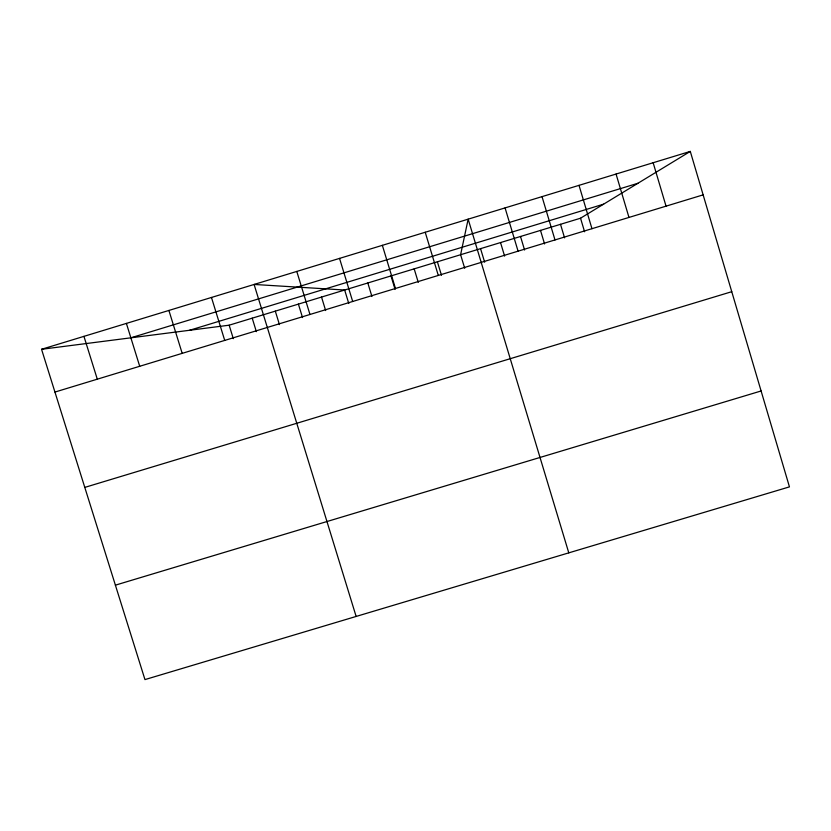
<?xml version="1.0" encoding="UTF-8"?>
<svg xmlns="http://www.w3.org/2000/svg" width="831" height="831" viewBox="0 0 831 831"><rect width="100%" height="100%" fill="white"/><g stroke="black" fill="none" stroke-linecap="round" stroke-linejoin="round"><path stroke-width="1.25" d="M41.55 349.29L229.159 325.191L580.537 218.21L690.291 151.408L789.45 486.873L144.958 679.592L41.55 349.29L690.291 151.408M130.82 337.822L637.928 183.277M189.593 330.271L603.586 204.177M54.939 392.066L703.14 194.87M84.793 487.402L731.758 291.691M115.395 585.159L761.103 390.975M83.941 336.358L97.3 379.185M168.901 310.441L182.186 353.352M126.395 323.404L139.712 366.284M229.159 325.191L233.303 338.643M211.469 297.456L224.723 340.419M296.792 271.436L309.973 314.482M298.402 304.104L302.536 317.577M275.31 311.137L279.445 324.609M356.135 616.446L254.099 284.451L344.657 290.019L348.781 303.512M252.219 318.169L256.364 331.631M367.811 282.976L371.924 296.47M339.547 258.399L352.687 301.487M321.524 297.062L325.648 310.545M437.386 261.786L441.479 275.31M425.223 232.264L438.301 275.435M414.181 268.86L418.273 282.374M382.353 245.332L395.463 288.471M390.986 275.913L395.089 289.427M505.071 207.906L518.077 251.17M500.532 242.569L504.604 256.104M480.557 248.646L484.639 262.18M568.788 552.854L468.154 219.166L460.603 254.722L464.695 268.247M580.537 218.21L584.588 231.776M560.51 224.297L564.571 237.863M542.02 196.635L554.994 239.93M540.503 230.395L544.565 243.95M520.507 236.482L524.579 250.027M616.062 174.053L628.974 217.431M579.02 185.355L591.963 228.691M653.156 162.741L666.036 206.15"/></g></svg>
